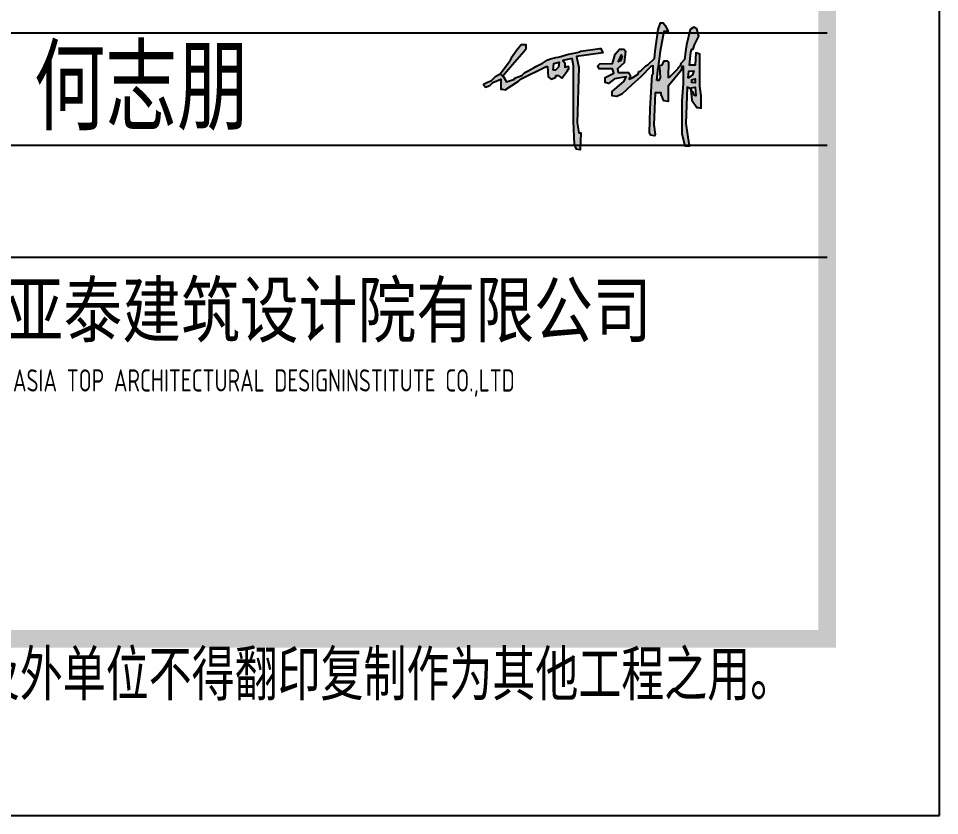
# Model space of a CAD drawing. Extents: x -446699 to 757189, y -606167 to -103070.
# Drawn here: x 74266 to 86568, y -381636 to -370984 of the extents above; entities that cross this region are included whole.
import ezdxf

# ---------------------------------------------------------------- set-up
doc = ezdxf.new("R2010")
doc.units = 0
doc.header["$LTSCALE"] = 1000
doc.header["$MEASUREMENT"] = 0
for name, color, linetype in [('13', 7, 'Continuous'), ('14', 14, 'Continuous'), ('PUB_TITLE', 4, 'Continuous'), ('RAS2DXF', 7, 'Continuous')]:
    doc.layers.add(name, color=color, linetype=linetype)
doc.styles.add('_HZTXT', font='txt.shx', dxfattribs={"width": 0.8, "bigfont": 'HZTXT.shx'})
doc.styles.add('HT', font='')
doc.styles.add('HZTXT', font='romane.shx', dxfattribs={"width": 0.7, "bigfont": 'hztxt.shx'})
doc.styles.get("Standard").update_dxf_attribs({"font": 'gbenor.shx', "bigfont": 'gbcbig.shx'})
doc.styles.get('HT').set_extended_font_data('SimHei')

# ---------------------------------------------------------------- blocks, each defined once
blk = doc.blocks.new('A$C38097BB6')
at = {"linetype": 'Continuous'}
h = blk.add_hatch(color=4, dxfattribs=at)
h.dxf.hatch_style = 1
h.paths.add_polyline_path([(1561, 923), (1554, 964), (1629, 1032), (1643, 1162), (1622, 1183), (1575, 1183), (1527, 1128), (1499, 1025), (1356, 1019), (1335, 998), (1349, 964), (1499, 964), (1513, 916), (1417, 868), (1417, 813), (1451, 800), (1520, 854), (1650, 875), (1629, 827), (1492, 711), (1492, 663), (1547, 656), (1602, 683), (1711, 786), (1814, 875), (1923, 991), (1951, 998), (1951, 909), (1937, 896), (1917, 519), (1910, 253), (1923, 225), (1964, 218), (1971, 232), (1958, 341), (1971, 697), (2040, 697), (2040, 677), (2067, 608), (2115, 601), (2115, 772), (2156, 820), (2259, 943), (2272, 991), (2286, 991), (2286, 800), (2272, 608), (2272, 239), (2306, 102), (2354, 102), (2347, 129), (2313, 355), (2327, 759), (2361, 745), (2373, 746), (2375, 752), (2416, 759), (2423, 663), (2402, 670), (2395, 704), (2382, 704), (2382, 725), (2368, 725), (2382, 615), (2436, 533), (2450, 533), (2484, 526), (2484, 663), (2471, 772), (2471, 1128), (2423, 1142), (2416, 1005), (2354, 1005), (2368, 1149), (2382, 1183), (2395, 1183), (2409, 1231), (2457, 1326), (2436, 1409), (2402, 1429), (2361, 1402), (2320, 1231), (2313, 1183), (2300, 1067), (2259, 1025), (2252, 998), (2224, 971), (2224, 964), (2142, 882), (2115, 868), (2122, 1039), (2101, 1053), (2074, 1053), (2053, 1012), (2005, 991), (2026, 1162), (2067, 1381), (2115, 1381), (2088, 1443), (2060, 1477), (2033, 1477), (2005, 1402), (1971, 1162), (1964, 1080), (1896, 1012), (1869, 998), (1814, 943), (1787, 930), (1787, 909), (1725, 868), (1684, 848), (1698, 889), (1677, 923)])
h.paths.add_polyline_path([(1561, 1046), (1595, 1121), (1608, 1108), (1595, 1060)], flags=16)
h.paths.add_polyline_path([(2005, 978), (2019, 978), (2026, 868), (2012, 834), (1992, 834)], flags=16)
h.paths.add_polyline_path([(2341, 861), (2347, 937), (2402, 943), (2389, 896)], flags=16)
h.paths.add_polyline_path([(2382, 812), (2382, 841), (2416, 854), (2416, 807)], flags=16)
h = blk.add_hatch(color=4, dxfattribs=at)
h.dxf.hatch_style = 1
h.paths.add_polyline_path([(248, 909), (275, 882), (405, 1039), (514, 1162), (535, 1190), (535, 1231), (480, 1231), (431, 1170), (405, 1135), (371, 1081), (350, 1046)])
h = blk.add_hatch(color=4, dxfattribs=at)
h.dxf.hatch_style = 1
h.paths.add_polyline_path([(254, 848), (254, 800), (254, 738), (268, 738), (302, 731), (453, 827), (473, 848), (761, 991), (774, 991), (781, 875), (815, 848), (863, 868), (870, 889), (891, 889), (932, 861), (993, 937), (1014, 976), (1002, 995), (966, 984), (966, 1032), (946, 1058), (1048, 1080), (1062, 998), (1062, 697), (1062, 383), (1075, 123), (1096, 68), (1137, 61), (1144, 253), (1123, 253), (1103, 362), (1123, 978), (1096, 1101), (1390, 1142), (1369, 1190), (1356, 1190), (1144, 1162), (1133, 1155), (1089, 1142), (1007, 1128), (981, 1121), (945, 1108), (933, 1104), (921, 1101), (891, 1094), (866, 1090), (822, 1080), (798, 1071), (770, 1059), (713, 1025), (696, 1014), (644, 991), (627, 980), (583, 957), (560, 941), (521, 923), (513, 917), (502, 903), (487, 889), (405, 861), (405, 848), (316, 820), (282, 882), (275, 882), (248, 909), (200, 882), (166, 848), (145, 827), (108, 810), (63, 788), (83, 759), (131, 779), (166, 813), (228, 837)])
h.paths.add_polyline_path([(836, 950), (843, 1025), (904, 1039), (897, 984), (863, 950)], flags=16)
for p, q in [((248, 909), (350, 1046)), ((1014, 976), (1002, 995))]:
    blk.add_line(p, q, dxfattribs=at)
at = {"layer": 'RAS2DXF', "color": 0}
for points in [[(2361, 745, 0), (2327, 759, 0), (2313, 355, 0), (2347, 129, 0), (2354, 102, 0), (2306, 102, 0), (2272, 239, 0), (2272, 608, 0), (2286, 800, 0), (2286, 991, 0), (2272, 991, 0), (2259, 943, 0), (2156, 820, 0), (2115, 772, 0), (2115, 601, 0), (2067, 608, 0), (2040, 677, 0), (2040, 697, 0), (1971, 697, 0), (1958, 341, 0), (1971, 232, 0), (1964, 218, 0), (1923, 225, 0), (1910, 253, 0), (1917, 519, 0), (1937, 896, 0), (1951, 909, 0), (1951, 998, 0), (1923, 991, 0), (1814, 875, 0), (1711, 786, 0), (1602, 683, 0), (1547, 656, 0), (1492, 663, 0), (1492, 711, 0), (1629, 827, 0), (1650, 875, 0), (1520, 854, 0), (1451, 800, 0), (1417, 813, 0), (1417, 868, 0), (1513, 916, 0), (1499, 964, 0), (1349, 964, 0), (1335, 998, 0), (1356, 1019, 0), (1499, 1025, 0), (1527, 1128, 0), (1575, 1183, 0), (1622, 1183, 0), (1643, 1162, 0), (1629, 1032, 0), (1554, 964, 0), (1561, 923, 0), (1677, 923, 0), (1698, 889, 0), (1684, 848, 0), (1725, 868, 0), (1787, 909, 0), (1787, 930, 0), (1814, 943, 0), (1869, 998, 0), (1896, 1012, 0), (1964, 1080, 0), (1971, 1162, 0), (2005, 1402, 0), (2033, 1477, 0), (2060, 1477, 0), (2088, 1443, 0), (2115, 1381, 0), (2067, 1381, 0), (2026, 1162, 0), (2005, 991, 0), (2053, 1012, 0), (2074, 1053, 0), (2101, 1053, 0), (2122, 1039, 0), (2115, 868, 0), (2142, 882, 0), (2224, 964, 0)], [(2368, 725, 0), (2375, 752, 0), (2416, 759, 0), (2423, 663, 0), (2402, 670, 0), (2395, 704, 0), (2382, 704, 0), (2382, 725, 0), (2368, 725, 0), (2382, 615, 0), (2436, 533, 0), (2450, 533, 0), (2484, 526, 0), (2484, 663, 0), (2471, 772, 0), (2471, 1128, 0), (2423, 1142, 0), (2416, 1005, 0), (2354, 1005, 0), (2368, 1149, 0), (2382, 1183, 0), (2395, 1183, 0), (2409, 1231, 0), (2457, 1326, 0), (2436, 1409, 0), (2402, 1429, 0), (2361, 1402, 0), (2320, 1231, 0), (2313, 1183, 0), (2300, 1067, 0), (2259, 1025, 0), (2252, 998, 0), (2224, 971, 0), (2224, 964, 0), (2224, 964, 0), (2224, 964, 0)], [(275, 882, 0), (405, 1039, 0), (514, 1162, 0), (535, 1190, 0), (535, 1231, 0), (480, 1231, 0), (431, 1170, 0), (405, 1135, 0), (371, 1081, 0), (350, 1046, 0), (350, 1046, 0), (350, 1046, 0)], [(145, 827, 0), (166, 848, 0), (200, 882, 0), (248, 909, 0), (275, 882, 0), (282, 882, 0), (316, 820, 0), (405, 848, 0), (405, 861, 0), (487, 889, 0), (502, 903, 0), (513, 917, 0), (521, 923, 0), (560, 941, 0), (583, 957, 0), (627, 980, 0), (644, 991, 0), (696, 1014, 0), (713, 1025, 0), (770, 1059, 0), (798, 1071, 0), (822, 1080, 0), (866, 1090, 0), (891, 1094, 0), (921, 1101, 0), (933, 1104, 0), (945, 1108, 0), (981, 1121, 0), (1007, 1128, 0), (1089, 1142, 0), (1133, 1155, 0), (1144, 1162, 0), (1356, 1190, 0), (1369, 1190, 0), (1390, 1142, 0), (1096, 1101, 0), (1123, 978, 0), (1103, 362, 0), (1123, 253, 0), (1144, 253, 0), (1137, 61, 0), (1096, 68, 0), (1075, 123, 0), (1062, 383, 0), (1062, 697, 0), (1062, 998, 0), (1048, 1080, 0), (946, 1058, 0), (966, 1032, 0), (966, 984, 0), (1002, 995, 0)], [(836, 950, 0), (843, 1025, 0), (904, 1039, 0), (897, 984, 0), (863, 950, 0), (836, 950, 0)], [(1608, 1108, 0), (1595, 1121, 0), (1561, 1046, 0), (1595, 1060, 0), (1608, 1108, 0), (1608, 1108, 0)], [(145, 827, 0), (108, 810, 0), (63, 788, 0), (83, 759, 0), (131, 779, 0), (166, 813, 0), (228, 837, 0), (254, 848, 0), (254, 800, 0), (254, 738, 0), (268, 738, 0), (302, 731, 0), (453, 827, 0), (473, 848, 0), (761, 991, 0), (774, 991, 0), (781, 875, 0), (815, 848, 0), (863, 868, 0), (870, 889, 0), (891, 889, 0), (932, 861, 0), (993, 937, 0), (1014, 976, 0)], [(1992, 834, 0), (2005, 978, 0), (2019, 978, 0), (2026, 868, 0), (2012, 834, 0), (1992, 834, 0)], [(2341, 861, 0), (2347, 937, 0), (2402, 943, 0), (2389, 896, 0), (2341, 861, 0)], [(2382, 807, 0), (2382, 841, 0), (2416, 854, 0), (2416, 807, 0), (2375, 813, 0)], [(2373, 746, 0), (2361, 745, 0)]]:
    blk.add_polyline3d(points, dxfattribs=at)
blk = doc.blocks.new('YHYHHRR')
at = {"layer": '14', "color": 14}
for p, q in [((256880.6, 466249.5), (266880.6, 466249.5)), ((256880.6, 465249.5), (266880.6, 465249.5)), ((256880.6, 464249.5), (266880.6, 464249.5)), ((256880.6, 464249.5), (266880.6, 464249.5))]:
    blk.add_line(p, q, dxfattribs=at)
at = {"xscale": 0.8, "yscale": 0.8, "zscale": 0.8}
blk.add_blockref('A$C38097BB6', (263771.4, 465157.1), dxfattribs=at)
at = {"layer": '13', "color": 7, "style": '_HZTXT', "width": 0.85}
blk.add_text('何志朋', height=750, dxfattribs=at).set_placement((259817.6, 465379.4))
at = {"layer": '14', "style": 'HT', "width": 0.8}
blk.add_text('广州亚泰建筑设计院有限公司', height=480, dxfattribs=at).set_placement((258509.2, 463541.6))
at = {"layer": '14', "width": 0.8}
blk.add_text('GUANGZHOU ASIA TOP ARCHITECTURAL DESIGNINSTITUTE CO.,LTD', height=198, rotation=359.99972, dxfattribs=at).set_placement((258506.5, 463053.6, -24844.8))
at = {"layer": '14', "style": 'HZTXT', "width": 0.85}
blk.add_text('图纸版权属设计单位所有，未经许可，外人及外单位不得翻印复制作为其他工程之用。', height=450, rotation=359.99972, dxfattribs=at).set_placement((252042.7, 460301.2))

msp = doc.modelspace()

# ---------------------------------------------------------------- linework, layer by layer
at = {"layer": 'PUB_TITLE'}
msp.add_lwpolyline([(-71082.3, -381635.7), (86567.7, -381635.7), (86567.7, -292535.7), (-71082.3, -292535.7)], close=True, dxfattribs=at)
at = {"layer": 'PUB_TITLE', "color": 14}
msp.add_lwpolyline([(-71082.3, -381635.7), (86567.7, -381635.7), (86567.7, -292535.7), (-71082.3, -292535.7)], close=True, dxfattribs=at)
at = {"layer": 'PUB_TITLE', "color": 14, "const_width": 236}
msp.add_lwpolyline([(-65183.2, -379276), (85067.7, -379276), (85067.7, -294895.7), (-65183.2, -294895.7)], close=True, dxfattribs=at)

# ---------------------------------------------------------------- block references
at = {"xscale": 1.5, "yscale": 1.5, "zscale": 1.5}
msp.add_blockref('YHYHHRR', (-315254.1, -1070550.3), dxfattribs=at)

doc.saveas('drawing.dxf')
